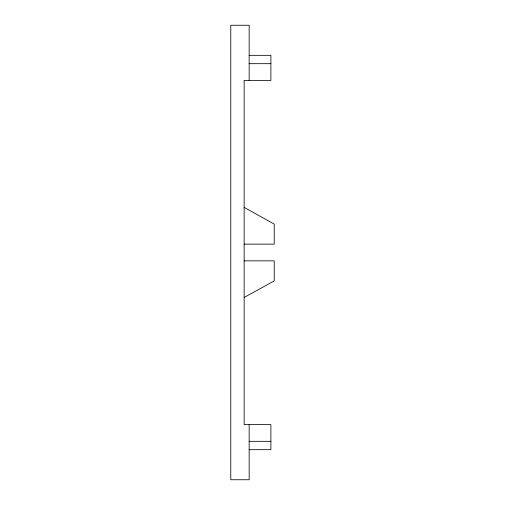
<?xml version="1.0" encoding="UTF-8"?>
<svg xmlns="http://www.w3.org/2000/svg" width="505" height="505" viewBox="0 0 505 505"><rect width="100%" height="100%" fill="white"/><g stroke="black" fill="none" stroke-linecap="round" stroke-linejoin="round"><path stroke-width="0.76" d="M244.142 297.464L274.221 280.906L274.221 260.858L244.142 260.858M249.161 55.329L270.882 55.329L270.882 80.39L244.142 80.39L244.142 424.61L270.882 424.61L270.882 449.671L249.161 449.671M249.161 63.68L270.882 63.68M244.142 244.142L274.221 244.142L274.221 224.094L244.142 207.385M249.161 441.32L270.882 441.32M249.161 80.39L249.161 25.25L230.779 25.25L230.779 479.75L249.161 479.75L249.161 424.61"/></g></svg>
